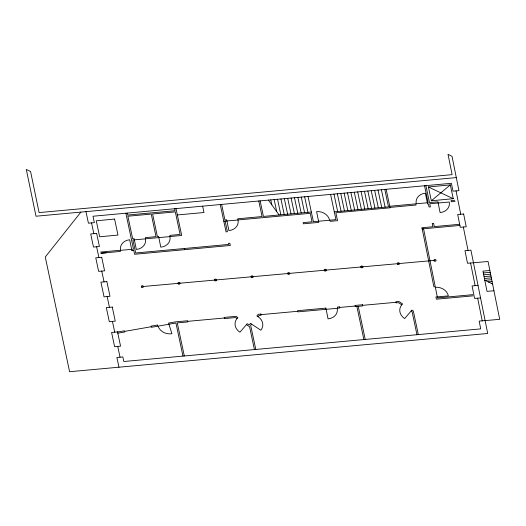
<?xml version="1.0" encoding="UTF-8"?>
<svg xmlns="http://www.w3.org/2000/svg" width="526" height="526" viewBox="0 0 526 526"><rect width="100%" height="100%" fill="white"/><g stroke="black" fill="none" stroke-linecap="round" stroke-linejoin="round"><path stroke-width="0.79" d="M80.892 212.096L45.269 257.01L69.596 371.718L487.707 333.484L470.921 250.139L464.964 250.652L467.509 263.276L488.049 261.494L499.7 319.328L479.16 321.11L480.725 328.875L123.814 361.513L122.847 356.944L116.897 357.483L118.961 367.207M237.075 318.473L237.857 317.559L235.99 316.336L224.207 317.415L224.444 318.585L235.674 317.553L237.075 318.473A11.487 9.692 12.5 0 0 239.922 332.228L247.22 323.714L249.114 324.956L250.455 323.391L260.817 330.203A11.329 9.553 12.5 0 0 258.003 316.639L256.879 315.896L258.246 314.298L260.903 314.055M251.579 324.134L250.646 325.226L255.781 349.448M258.003 316.639L259.048 315.416L261.146 315.225L260.909 314.055M401.792 304.817L402.574 303.903L398.833 301.444L395.993 301.7L396.229 302.871L398.517 302.667L401.792 304.817A11.487 9.692 12.5 0 0 404.639 318.572L411.943 310.051L413.305 310.951L418.315 334.582M431.333 200.774L450.328 184.889L453.254 198.69L431.333 200.774L428.407 186.973L450.328 184.889M117.561 332.011L124.412 330.815L124.78 331.965L117.811 333.188M124.596 331.393L151.245 326.731M456.312 177.597L36.005 216.225L26.3 169.471L30.574 171.522L39.102 212.596L452.117 174.645L448.014 154.282L452.031 156.353L458.935 190.649L452.985 191.155L451.4 183.298L93.01 216.232L94.364 222.636L88.421 223.182L85.968 211.63M177.354 214.963L203.976 212.511L202.635 206.159M311.339 212.017L263.427 216.423L260.133 200.879M223.806 221.255L238.048 220A11.329 9.553 12.5 0 1 228.895 230.559L226.713 219.796L224.911 219.96L221.617 204.417M389.746 206.245L415.764 203.851L416.013 205.022L389.996 207.415M454.819 200.268L451.006 200.616L451.255 201.787L455.049 201.438M334.28 211.827L388.497 206.843L384.802 189.419M100.611 252.066L120.198 250.264L120.447 251.435L100.854 253.236L106.41 252.75M125.865 213.214L133.492 249.192L120.546 250.33A11.329 9.553 12.5 0 1 129.692 239.771L131.881 250.547L133.742 250.363L134.571 254.282L230.322 245.471L229.842 243.222L228.494 243.341L228.725 244.426L135.675 252.98L132.914 239.961L145.465 238.863A11.329 9.553 12.5 0 1 136.313 249.423L134.13 238.659L132.664 238.791L127.877 216.225L151.258 214.089L156.018 236.647L145.334 237.627L145.584 238.797L169.937 236.608A11.329 9.553 12.5 0 1 160.785 247.174L158.602 236.404L157.366 236.522L152.606 213.964L175.329 211.886L180.089 234.432L169.865 235.372L170.115 236.542L181.687 235.477L176.019 208.605M131.881 250.547L133.742 250.376M459.685 224.273L434.279 226.607L433.588 223.34L432.234 223.465L432.924 226.732L421.813 227.751L422.062 228.922L459.928 225.444M472.789 294.678L437.494 297.907L435.35 287.281A11.329 9.553 12.5 0 1 448.369 295.908L435.936 296.999L436.376 299.202L473.032 295.849M187.723 321.347L224.326 318M261.027 314.64L297.775 311.28M339.579 307.46L355.135 306.033M362.618 305.35L396.111 302.286M142.388 286.571L435.022 260.337M489.864 270.502L482.947 271.107L487.03 291.371L493.947 290.766M483.315 272.948L490.239 272.343M483.69 274.789L490.607 274.191M484.058 276.637L490.982 276.032M484.433 278.478L491.35 277.873M484.965 280.305L491.718 279.714M488.253 281.89L492.093 281.555M491.534 283.481L492.461 283.396M478.029 285.434L472.072 285.94L474.59 298.446L480.547 297.933M428.407 186.973L453.254 198.69M484.781 280.213L492.579 283.987M411.154 310.971L412.055 311.556L416.967 334.707M246.438 324.627L249.58 326.692L254.433 349.566M268.398 200.117L279.122 214.983M425.896 185.645L429.492 202.589L437.928 201.82L440.104 212.583A11.329 9.553 12.5 0 0 449.257 202.017L429.742 203.759L430.399 206.882L429.052 207.007L428.388 203.884L427.546 203.963L425.363 193.2A11.329 9.553 12.5 0 0 416.217 203.759L428.138 202.714L424.548 185.77M386.15 189.294L390.075 207.809L335.864 212.793L337.534 220.664L330.236 221.334L329.986 220.164L335.93 219.618L330.584 194.403M381.409 189.735L385.104 207.152M378.023 190.044L381.718 207.468M374.637 190.353L378.332 207.777M371.244 190.668L374.939 208.086M367.858 190.977L371.553 208.401M364.472 191.286L368.167 208.71M361.079 191.602L364.774 209.019M357.693 191.911L361.388 209.335M354.307 192.22L358.002 209.644M350.914 192.536L354.609 209.953M347.528 192.845L351.223 210.268M344.142 193.16L347.831 210.578M340.749 193.469L344.445 210.887M337.363 193.778L341.058 211.202M358.219 306.349L365.235 339.434M333.977 194.094L337.666 211.511M356.865 306.474L363.887 339.559M308.045 196.474L313.391 221.689L329.624 220.249A11.329 9.553 12.5 0 0 316.606 211.616L318.789 222.386L303.384 223.8L303.134 222.63L312.036 221.814L310.235 213.313L238.008 219.953L237.759 218.783L262.079 216.548L258.779 201.004M304.653 196.783L307.953 212.333M301.267 197.099L304.561 212.642M297.88 197.408L301.174 212.951M294.488 197.717L297.788 213.267M291.102 198.032L294.396 213.576M287.709 198.341L291.01 213.885M284.323 198.657L287.617 214.2M280.937 198.966L284.231 214.509M277.544 199.275L280.845 214.825M274.158 199.591L276.715 211.643M270.772 199.9L271.824 204.857M225.161 221.13L227.41 231.736L226.055 231.854L220.262 204.542M184.31 355.984L177.288 322.892L187.841 321.932L187.604 320.761L175.631 321.853L168.544 323.095L171.917 333.701A11.329 9.553 12.5 0 1 158.07 326.146L175.94 323.017L182.956 356.109M127.213 213.089L127.634 215.055L175.086 210.716L174.665 208.73M91.544 222.892L93.832 233.675M96.606 246.766L98.895 257.543M101.768 271.087L104.049 281.864M107.166 296.559L109.454 307.342M112.432 321.393L114.721 332.176M117.739 346.417L120.027 357.2M184.435 248.496L184.679 249.666M456.042 190.892L460.743 214.24M463.327 227.041L468.028 250.389M470.573 263.013L475.136 285.677M477.654 298.183L482.217 320.847M423.568 228.79L435.239 286.729L433.891 286.848L422.22 228.909M157.379 325.048L151.061 326.153L151.429 327.303L157.741 326.199L157.379 325.048M114.583 219.066L96.271 220.815L99.657 236.799L117.975 235.056L114.583 219.066M96.652 233.419L90.702 233.958L93.483 247.049L99.427 246.51L96.652 233.419M101.715 257.286L95.765 257.832L98.638 271.37L104.589 270.824L101.715 257.286M106.87 281.607L100.926 282.153L104.036 296.848L109.987 296.302L106.87 281.607M112.275 307.085L106.324 307.625L109.303 321.682L115.253 321.136L112.275 307.085M325.89 308.111L297.657 310.695L297.894 311.865L337.212 308.315A11.329 9.553 12.5 0 1 328.06 318.881L325.89 308.111M339.461 306.875L337.383 307.059L337.62 308.236L339.697 308.045L339.461 306.875M362.499 304.764L355.017 305.448L355.254 306.619L362.736 305.935L362.499 304.764M117.541 331.913L111.591 332.458L114.609 346.706L120.559 346.161L117.541 331.913M463.636 213.99L457.686 214.503L460.263 227.304L466.22 226.791L463.636 213.99M434.305 260.962A1.072 0.901 12.5 0 0 436.061 260.6A1.072 0.901 12.5 0 0 434.7 259.45A1.072 0.901 12.5 0 0 434.305 260.962M397.722 264.243A1.072 0.901 12.5 0 0 399.477 263.881A1.072 0.901 12.5 0 0 398.123 262.73A1.072 0.901 12.5 0 0 397.722 264.243M361.145 267.524A1.072 0.901 12.5 0 0 362.901 267.155A1.072 0.901 12.5 0 0 361.546 266.011A1.072 0.901 12.5 0 0 361.145 267.524M324.562 270.805A1.072 0.901 12.5 0 0 326.324 270.436A1.072 0.901 12.5 0 0 324.963 269.286A1.072 0.901 12.5 0 0 324.562 270.805M287.985 274.079A1.072 0.901 12.5 0 0 289.741 273.717A1.072 0.901 12.5 0 0 288.386 272.567A1.072 0.901 12.5 0 0 287.985 274.079M251.408 277.36A1.072 0.901 12.5 0 0 253.164 276.998A1.072 0.901 12.5 0 0 251.803 275.848A1.072 0.901 12.5 0 0 251.408 277.36M214.825 280.641A1.072 0.901 12.5 0 0 216.58 280.279A1.072 0.901 12.5 0 0 215.226 279.128A1.072 0.901 12.5 0 0 214.825 280.641M178.248 283.922A1.072 0.901 12.5 0 0 180.004 283.553A1.072 0.901 12.5 0 0 178.649 282.409A1.072 0.901 12.5 0 0 178.248 283.922M141.665 287.196A1.072 0.901 12.5 0 0 143.427 286.834A1.072 0.901 12.5 0 0 142.066 285.684A1.072 0.901 12.5 0 0 141.665 287.196"/></g></svg>
